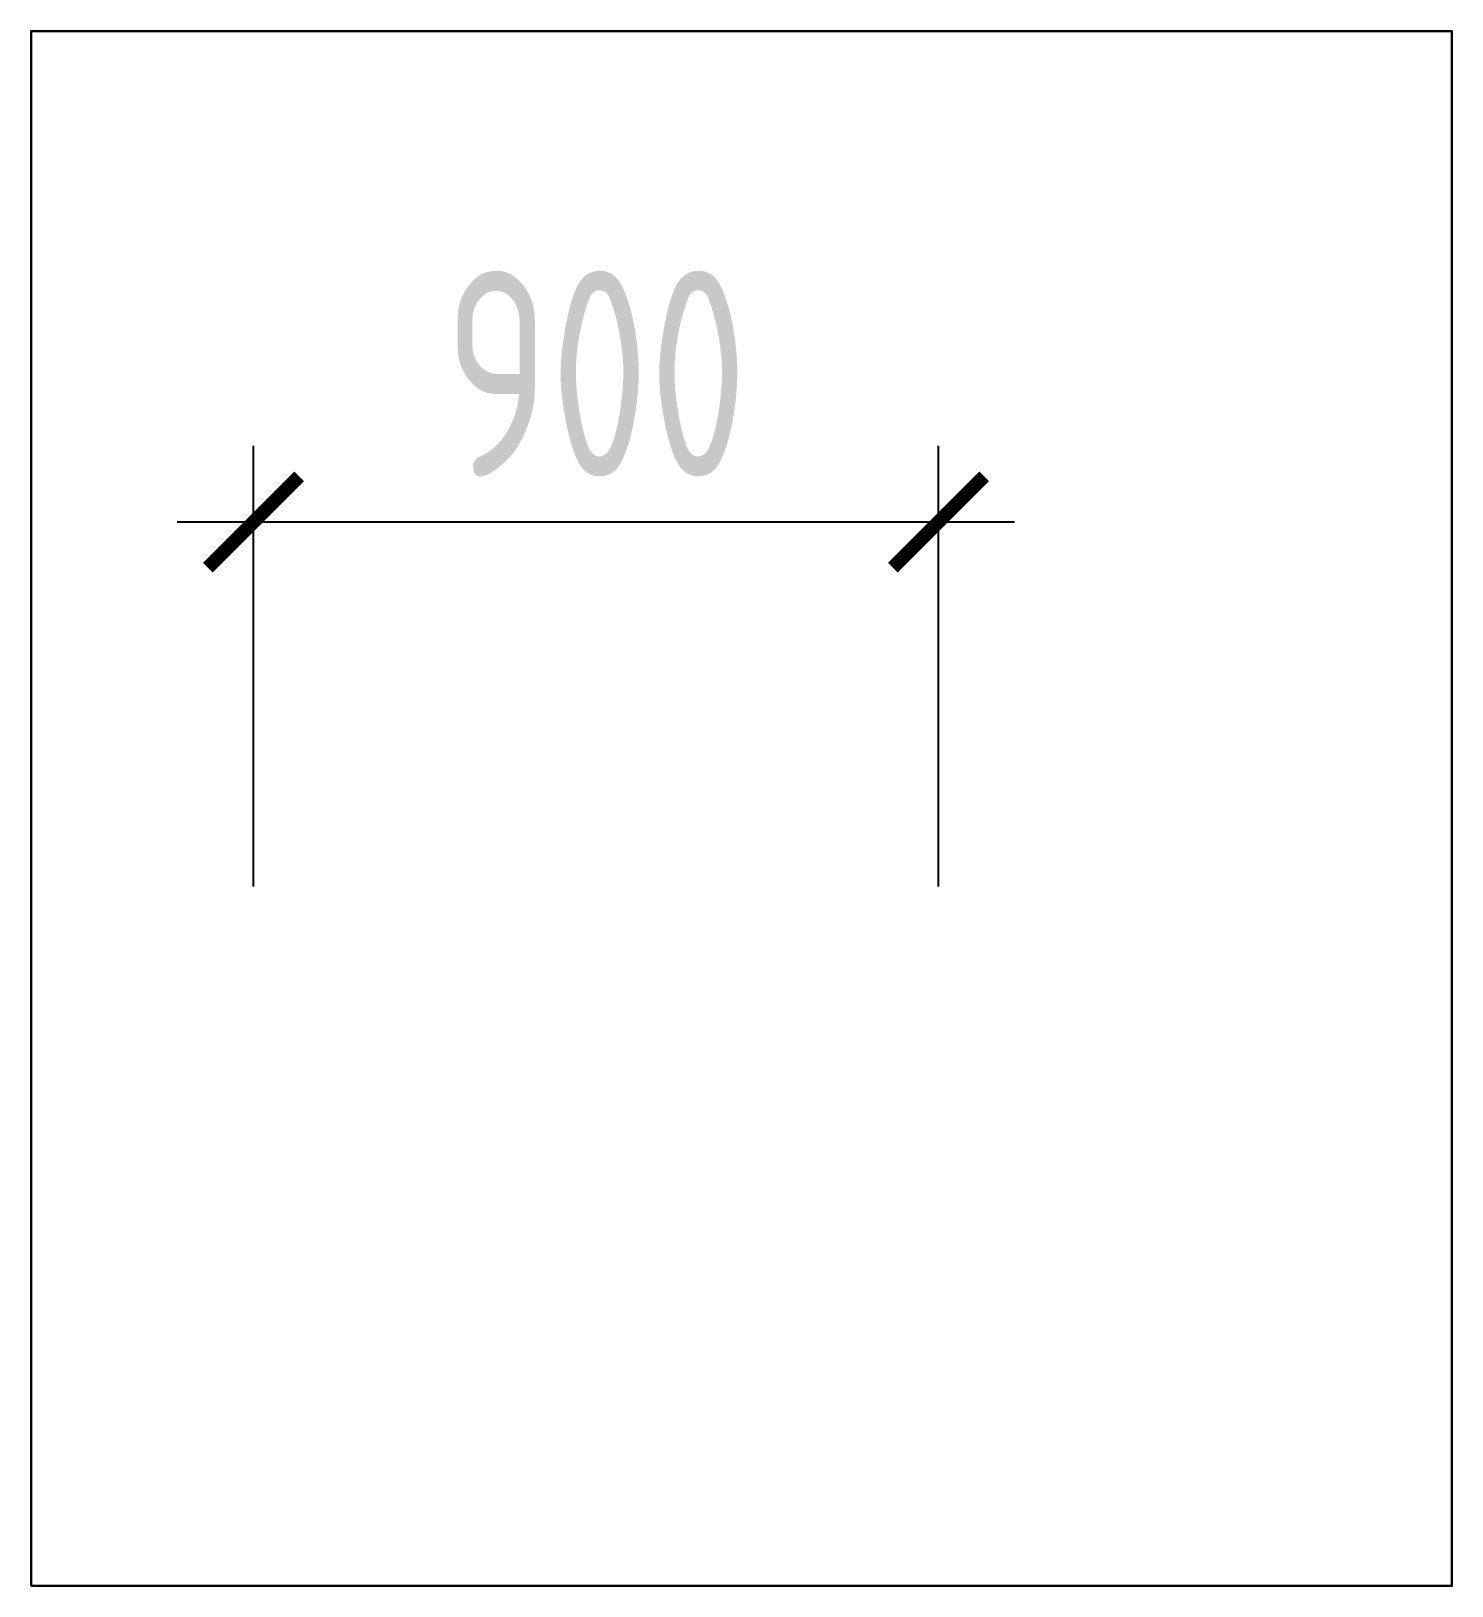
# Model space of a CAD drawing. Header units: millimetres. Extents: x -350007 to 536090, y -888 to 198380.
# Drawn here: x 72100 to 73966, y 105451 to 107493 of the extents above; entities that cross this region are included whole.
import ezdxf

# ---------------------------------------------------------------- set-up
doc = ezdxf.new("R2010")
doc.units = ezdxf.units.MM
doc.layers.add('АР_Размеры нов.', color=15, linetype='Continuous', lineweight=0)
doc.styles.add('ISOCPEUR', font='isocpeur.ttf', dxfattribs={"width": 0.7})
doc.dimstyles.new('R_100', dxfattribs={"dimtxt": 270, "dimasz": 120, "dimexe": 100, "dimexo": 0, "dimgap": 60, "dimtad": 1, "dimdec": 0, "dimrnd": 5, "dimzin": 0, "dimdsep": 46, "dimtxsty": 'ISOCPEUR', "dimblk": 'ARCHTICK', "dimcen": 0, "dimdle": 100, "dimclrd": 256, "dimclre": 256, "dimclrt": 256, "dimadec": 0, "dimazin": 0, "dimtfac": 2, "dimtdec": 0, "dimtofl": 0, "dimtmove": 1, "dimatfit": 3, "dimfxl": 1, "dimtvp": 3, "dimtolj": 1, "dimtzin": 0, "dimarcsym": 0})

# ---------------------------------------------------------------- blocks, each defined once
blk = doc.blocks.new('_ArchTick')
at = {"color": 0, "linetype": 'ByBlock', "const_width": 0.15}
blk.add_lwpolyline([(-0.5, -0.5), (0.5, 0.5)], dxfattribs=at)
blk = doc.blocks.new('*D6571')
at = {"layer": 'Defpoints', "color": 0, "transparency": 16777216}
for p in [(72392.3, 106848), (72392.3, 106369.4), (73291.7, 106369.4)]:
    blk.add_point(p, dxfattribs=at)
at = {"layer": 'АР_Размеры нов.', "lineweight": -2, "transparency": 16777216}
for p, q in [((72392.3, 106369.4), (72392.3, 106948)), ((73291.7, 106369.4), (73291.7, 106948)), ((73391.7, 106848), (72292.3, 106848))]:
    blk.add_line(p, q, dxfattribs=at)
at = {"layer": 'АР_Размеры нов.', "lineweight": -2, "transparency": 16777216, "xscale": 120, "yscale": 120, "zscale": 120, "rotation": 180}
blk.add_blockref('_ArchTick', (72392.3, 106848), dxfattribs=at)
at = {"layer": 'АР_Размеры нов.', "lineweight": -2, "transparency": 16777216, "xscale": 120, "yscale": 120, "zscale": 120}
blk.add_blockref('_ArchTick', (73291.7, 106848), dxfattribs=at)
at = {"layer": 'АР_Размеры нов.', "transparency": 16777216, "insert": (72842, 107043), "char_height": 270, "attachment_point": 5, "style": 'ISOCPEUR'}
blk.add_mtext('\\A1;900', dxfattribs=at)

msp = doc.modelspace()

# ---------------------------------------------------------------- linework, layer by layer
at = {"color": 12, "lineweight": 30, "true_color": 0xe00000}
msp.add_lwpolyline([(72100.4, 105450.9), (73965.9, 105450.9), (73965.9, 107492.7), (72100.4, 107492.7)], close=True, dxfattribs=at)

# ---------------------------------------------------------------- dimensions: what is measured, and where the dimension line sits
at = {"layer": 'АР_Размеры нов.'}
dim = msp.add_linear_dim(base=(72392.3, 106848), p1=(73291.7, 106369.4), p2=(72392.3, 106369.4), dimstyle='R_100', override={"dimpost": '\\X'}, dxfattribs=at)
dim.commit()
dim.dimension.update_dxf_attribs({"geometry": '*D6571', "text_midpoint": (72842, 107043)})

doc.saveas('drawing.dxf')
